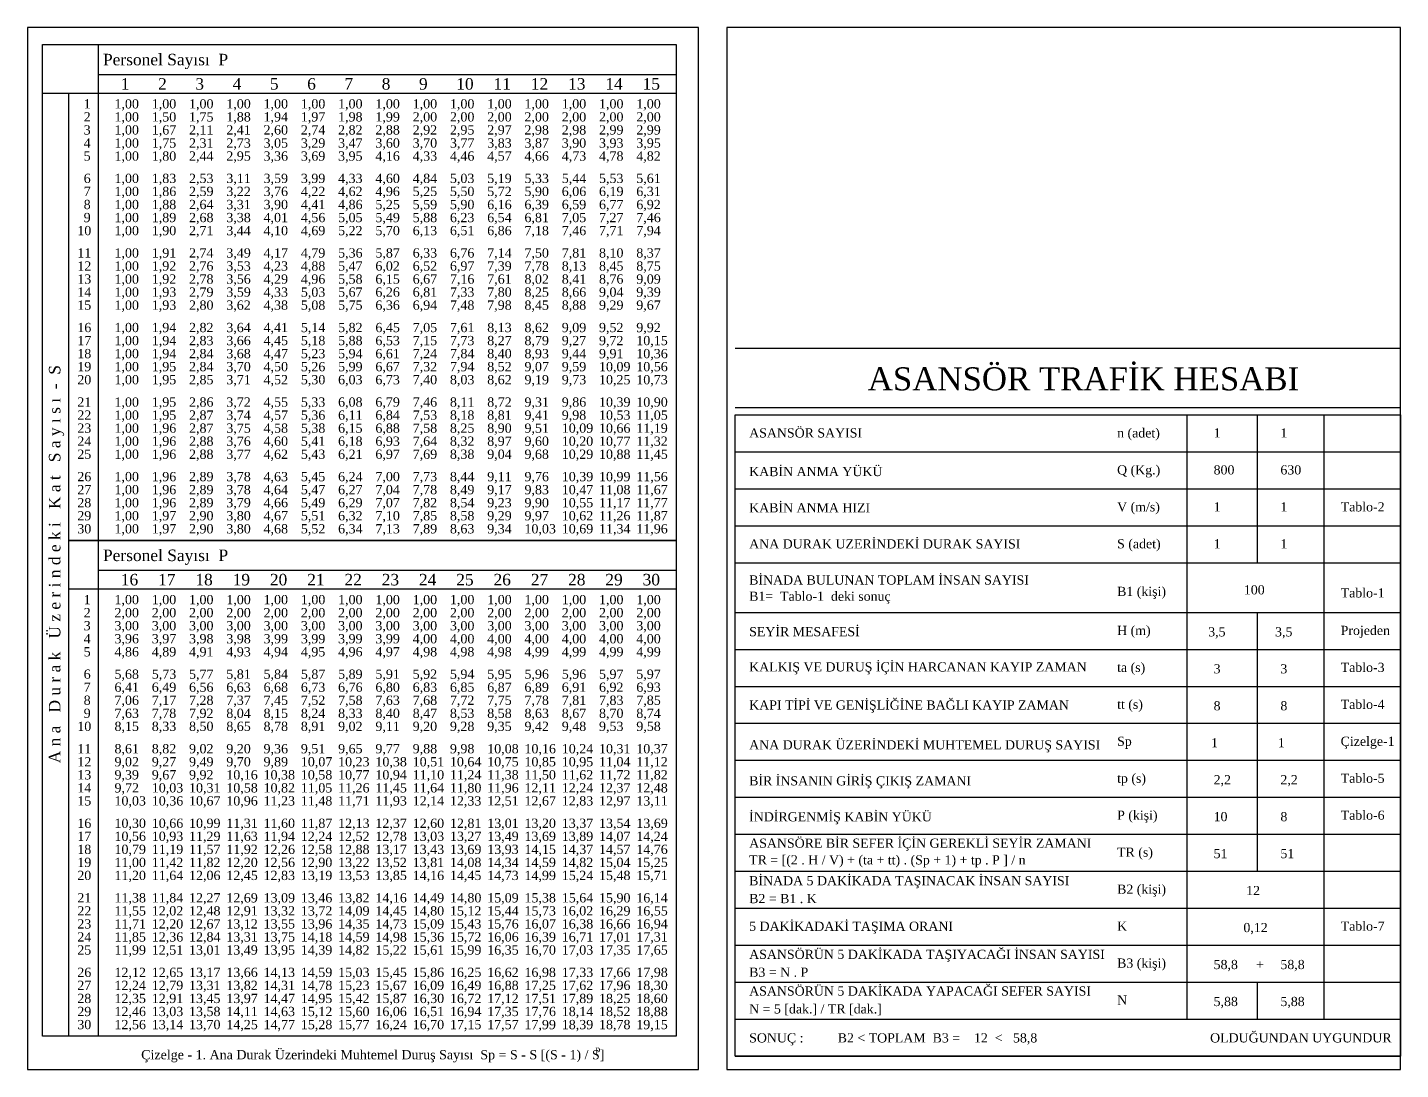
# Model space of a CAD drawing. Header units: millimetres. Extents: x 2338 to 2580, y 2010 to 2378.
# Drawn here: x 2338.4 to 2579.6, y 2010.5 to 2193.4 of the extents above; entities that cross this region are included whole.
import ezdxf

# ---------------------------------------------------------------- set-up
doc = ezdxf.new("R2010")
doc.units = ezdxf.units.MM
for name, color, linetype in [('KAL', 1, 'Continuous'), ('KENAR', 1, 'Continuous'), ('TAR', 4, 'Continuous')]:
    doc.layers.add(name, color=color, linetype=linetype)
doc.styles.add('MEH', font='times.ttf')

msp = doc.modelspace()

# ---------------------------------------------------------------- linework, layer by layer
at = {"layer": 'KAL'}
for points in [[(2341.07, 2103.38), (2341.07, 2190.44), (2452.35, 2190.44), (2452.35, 2103.38), (2345.65, 2103.38)], [(2350.89, 2190.44), (2350.89, 2103.38)], [(2350.89, 2185.2), (2452.35, 2185.2)], [(2341.07, 2181.93), (2452.35, 2181.93)], [(2345.65, 2181.93), (2345.65, 2103.38)], [(2462.75, 2137.15), (2579.58, 2137.15)], [(2462.75, 2126.69), (2579.58, 2126.69)], [(2542.08, 2125.4), (2542.08, 2019.32)], [(2554.39, 2125.4), (2554.39, 2099.44)], [(2566.12, 2125.4), (2566.12, 2019.32)], [(2345.65, 2103.38), (2452.35, 2103.38), (2452.35, 2016.33), (2341.07, 2016.33), (2341.07, 2103.38)], [(2345.65, 2103.38), (2345.65, 2016.33)], [(2350.89, 2103.38), (2350.89, 2016.33)], [(2350.89, 2098.15), (2452.35, 2098.15)], [(2345.65, 2094.88), (2452.35, 2094.88)], [(2554.39, 2090.72), (2554.39, 2045.29)], [(2566.12, 2090.72), (2566.12, 2032.3)], [(2554.39, 2025.81), (2554.39, 2019.32)], [(2462.75, 2019.32), (2579.58, 2019.32)], [(2462.75, 2012.83), (2579.58, 2012.83)]]:
    msp.add_lwpolyline(points, dxfattribs=at)
msp.add_lwpolyline([(2462.75, 2125.4), (2579.58, 2125.4), (2579.58, 2012.83), (2462.75, 2012.83)], close=True, dxfattribs=at)
at = {"layer": 'KENAR'}
for points in [[(2338.45, 2010.46), (2456.27, 2010.46), (2456.27, 2193.44), (2338.45, 2193.44)], [(2461.27, 2010.46), (2579.58, 2010.46), (2579.58, 2193.44), (2461.27, 2193.44)]]:
    msp.add_lwpolyline(points, close=True, dxfattribs=at)
at = {"layer": 'TAR'}
for points in [[(2462.75, 2118.91), (2579.58, 2118.91)], [(2462.75, 2112.42), (2579.58, 2112.42)], [(2462.75, 2105.93), (2579.58, 2105.93)], [(2462.75, 2099.44), (2579.58, 2099.44)], [(2462.75, 2090.72), (2579.58, 2090.72)], [(2462.75, 2084.23), (2579.58, 2084.23)], [(2462.75, 2077.74), (2579.58, 2077.74)], [(2462.75, 2071.25), (2579.58, 2071.25)], [(2462.75, 2064.76), (2579.58, 2064.76)], [(2462.75, 2058.27), (2579.58, 2058.27)], [(2462.75, 2051.78), (2579.58, 2051.78)], [(2462.75, 2045.29), (2579.58, 2045.29)], [(2462.75, 2038.79), (2579.58, 2038.79)], [(2462.75, 2032.3), (2579.58, 2032.3)], [(2462.75, 2025.81), (2579.58, 2025.81)]]:
    msp.add_lwpolyline(points, dxfattribs=at)

# ---------------------------------------------------------------- texts
at = {"layer": 'KAL', "color": 32, "style": 'MEH'}
for s, height, p in [('Personel Sayısı  P', 2.0231, (2351.71, 2186.79)), ('1', 2.02, (2354.84, 2182.52)), ('2', 2.02, (2361.39, 2182.52)), ('3', 2.02, (2367.93, 2182.52)), ('4', 2.02, (2374.48, 2182.52)), ('5', 2.02, (2381.02, 2182.52)), ('6', 2.02, (2387.57, 2182.52)), ('7', 2.02, (2394.11, 2182.52)), ('8', 2.02, (2400.66, 2182.52)), ('9', 2.02, (2407.2, 2182.52)), ('10', 2.023, (2413.75, 2182.52)), ('1', 2.02, (2420.29, 2182.52)), ('11', 2.023, (2420.29, 2182.52)), ('12', 2.023, (2426.84, 2182.52)), ('13', 2.023, (2433.39, 2182.52)), ('14', 2.023, (2439.93, 2182.52)), ('15', 2.023, (2446.48, 2182.52)), ('1', 1.63, (2348.32, 2179.22)), ('1,00', 1.626, (2353.73, 2179.22)), ('1,00', 1.626, (2360.28, 2179.22)), ('1,00', 1.626, (2366.82, 2179.22)), ('1,00', 1.626, (2373.37, 2179.22)), ('1,00', 1.626, (2379.91, 2179.22)), ('1,00', 1.626, (2386.46, 2179.22)), ('1,00', 1.626, (2393, 2179.22)), ('1,00', 1.626, (2399.55, 2179.22)), ('1,00', 1.626, (2406.1, 2179.22)), ('1,00', 1.626, (2412.64, 2179.22)), ('1,00', 1.626, (2419.19, 2179.22)), ('1,00', 1.626, (2419.19, 2179.22)), ('1,00', 1.626, (2425.73, 2179.22)), ('1,00', 1.626, (2432.28, 2179.22)), ('1,00', 1.626, (2438.82, 2179.22)), ('1,00', 1.626, (2445.37, 2179.22)), ('2', 1.63, (2348.32, 2176.93)), ('1,00', 1.626, (2353.73, 2176.93)), ('1,50', 1.626, (2360.28, 2176.93)), ('1,75', 1.626, (2366.82, 2176.93)), ('1,88', 1.626, (2373.37, 2176.93)), ('1,94', 1.626, (2379.91, 2176.93)), ('1,97', 1.626, (2386.46, 2176.93)), ('1,98', 1.626, (2393, 2176.93)), ('1,99', 1.626, (2399.55, 2176.93)), ('2,00', 1.626, (2406.1, 2176.93)), ('2,00', 1.626, (2412.64, 2176.93)), ('2,00', 1.626, (2419.19, 2176.93)), ('2,00', 1.626, (2425.73, 2176.93)), ('2,00', 1.626, (2432.28, 2176.93)), ('2,00', 1.626, (2438.82, 2176.93)), ('2,00', 1.626, (2445.37, 2176.93)), ('3', 1.63, (2348.32, 2174.64)), ('1,00', 1.626, (2353.73, 2174.64)), ('1,67', 1.626, (2360.28, 2174.64)), ('2,11', 1.626, (2366.82, 2174.64)), ('2,41', 1.626, (2373.37, 2174.64)), ('2,60', 1.626, (2379.91, 2174.64)), ('2,74', 1.626, (2386.46, 2174.64)), ('2,82', 1.626, (2393, 2174.64)), ('2,88', 1.626, (2399.55, 2174.64)), ('2,92', 1.626, (2406.1, 2174.64)), ('2,95', 1.626, (2412.64, 2174.64)), ('2,97', 1.626, (2419.19, 2174.64)), ('2,98', 1.626, (2425.73, 2174.64)), ('2,98', 1.626, (2432.28, 2174.64)), ('2,99', 1.626, (2438.82, 2174.64)), ('2,99', 1.626, (2445.37, 2174.64)), ('4', 1.63, (2348.32, 2172.34)), ('1,00', 1.626, (2353.73, 2172.34)), ('1,75', 1.626, (2360.28, 2172.34)), ('2,31', 1.626, (2366.82, 2172.34)), ('2,73', 1.626, (2373.37, 2172.34)), ('3,05', 1.626, (2379.91, 2172.34)), ('3,29', 1.626, (2386.46, 2172.34)), ('3,47', 1.626, (2393, 2172.34)), ('3,60', 1.626, (2399.55, 2172.34)), ('3,70', 1.626, (2406.1, 2172.34)), ('3,77', 1.626, (2412.64, 2172.34)), ('3,83', 1.626, (2419.19, 2172.34)), ('3,87', 1.626, (2425.73, 2172.34)), ('3,90', 1.626, (2432.28, 2172.34)), ('3,93', 1.626, (2438.82, 2172.34)), ('3,95', 1.626, (2445.37, 2172.34)), ('5', 1.63, (2348.32, 2170.05)), ('1,00', 1.626, (2353.73, 2170.05)), ('1,80', 1.626, (2360.28, 2170.05)), ('2,44', 1.626, (2366.82, 2170.05)), ('2,95', 1.626, (2373.37, 2170.05)), ('3,36', 1.626, (2379.91, 2170.05)), ('3,69', 1.626, (2386.46, 2170.05)), ('3,95', 1.626, (2393, 2170.05)), ('4,16', 1.626, (2399.55, 2170.05)), ('4,33', 1.626, (2406.1, 2170.05)), ('4,46', 1.626, (2412.64, 2170.05)), ('4,57', 1.626, (2419.19, 2170.05)), ('4,66', 1.626, (2425.73, 2170.05)), ('4,73', 1.626, (2432.28, 2170.05)), ('4,78', 1.626, (2438.82, 2170.05)), ('4,82', 1.626, (2445.37, 2170.05)), ('6', 1.63, (2348.32, 2166.13)), ('7', 1.63, (2348.32, 2163.84)), ('1,00', 1.626, (2353.73, 2166.13)), ('1,00', 1.626, (2353.73, 2163.84)), ('1,83', 1.626, (2360.28, 2166.13)), ('1,86', 1.626, (2360.28, 2163.84)), ('2,53', 1.626, (2366.82, 2166.13)), ('2,59', 1.626, (2366.82, 2163.84)), ('3,11', 1.626, (2373.37, 2166.13)), ('3,22', 1.626, (2373.37, 2163.84)), ('3,59', 1.626, (2379.91, 2166.13)), ('3,76', 1.626, (2379.91, 2163.84)), ('4,22', 1.626, (2386.46, 2163.84)), ('3,99', 1.626, (2386.46, 2166.13)), ('4,33', 1.626, (2393, 2166.13)), ('4,62', 1.626, (2393, 2163.84)), ('4,60', 1.626, (2399.55, 2166.13)), ('4,96', 1.626, (2399.55, 2163.84)), ('4,84', 1.626, (2406.1, 2166.13)), ('5,25', 1.626, (2406.1, 2163.84)), ('5,03', 1.626, (2412.64, 2166.13)), ('5,50', 1.626, (2412.64, 2163.84)), ('5,19', 1.626, (2419.19, 2166.13)), ('5,72', 1.626, (2419.19, 2163.84)), ('5,33', 1.626, (2425.73, 2166.13)), ('5,90', 1.626, (2425.73, 2163.84)), ('6,06', 1.626, (2432.28, 2163.84)), ('5,44', 1.626, (2432.28, 2166.13)), ('6,19', 1.626, (2438.82, 2163.84)), ('5,53', 1.626, (2438.82, 2166.13)), ('6,31', 1.626, (2445.37, 2163.84)), ('5,61', 1.626, (2445.37, 2166.13)), ('8', 1.63, (2348.32, 2161.54)), ('1,00', 1.626, (2353.73, 2161.54)), ('1,88', 1.626, (2360.28, 2161.54)), ('2,64', 1.626, (2366.82, 2161.54)), ('3,31', 1.626, (2373.37, 2161.54)), ('3,90', 1.626, (2379.91, 2161.54)), ('4,41', 1.626, (2386.46, 2161.54)), ('4,86', 1.626, (2393, 2161.54)), ('5,25', 1.626, (2399.55, 2161.54)), ('5,59', 1.626, (2406.1, 2161.54)), ('5,90', 1.626, (2412.64, 2161.54)), ('6,16', 1.626, (2419.19, 2161.54)), ('6,39', 1.626, (2425.73, 2161.54)), ('6,59', 1.626, (2432.28, 2161.54)), ('6,77', 1.626, (2438.82, 2161.54)), ('6,92', 1.626, (2445.37, 2161.54)), ('9', 1.63, (2348.32, 2159.25)), ('1,00', 1.626, (2353.73, 2159.25)), ('1,89', 1.626, (2360.28, 2159.25)), ('2,68', 1.626, (2366.82, 2159.25)), ('3,38', 1.626, (2373.37, 2159.25)), ('4,01', 1.626, (2379.91, 2159.25)), ('4,56', 1.626, (2386.46, 2159.25)), ('5,05', 1.626, (2393, 2159.25)), ('5,49', 1.626, (2399.55, 2159.25)), ('5,88', 1.626, (2406.1, 2159.25)), ('6,23', 1.626, (2412.64, 2159.25)), ('6,54', 1.626, (2419.19, 2159.25)), ('6,81', 1.626, (2425.73, 2159.25)), ('7,05', 1.626, (2432.28, 2159.25)), ('7,27', 1.626, (2438.82, 2159.25)), ('7,46', 1.626, (2445.37, 2159.25)), ('10', 1.626, (2347.2, 2156.96)), ('1,00', 1.626, (2353.73, 2156.96)), ('1,90', 1.626, (2360.28, 2156.96)), ('2,71', 1.626, (2366.82, 2156.96)), ('3,44', 1.626, (2373.37, 2156.96)), ('4,10', 1.626, (2379.91, 2156.96)), ('4,69', 1.626, (2386.46, 2156.96)), ('5,22', 1.626, (2393, 2156.96)), ('5,70', 1.626, (2399.55, 2156.96)), ('6,13', 1.626, (2406.1, 2156.96)), ('6,51', 1.626, (2412.64, 2156.96)), ('6,86', 1.626, (2419.19, 2156.96)), ('7,18', 1.626, (2425.73, 2156.96)), ('7,46', 1.626, (2432.28, 2156.96)), ('7,71', 1.626, (2438.82, 2156.96)), ('7,94', 1.626, (2445.37, 2156.96)), ('11', 1.626, (2347.2, 2153.04)), ('1,00', 1.626, (2353.73, 2153.04)), ('1,91', 1.626, (2360.28, 2153.04)), ('2,74', 1.626, (2366.82, 2153.04)), ('3,49', 1.626, (2373.37, 2153.04)), ('4,17', 1.626, (2379.91, 2153.04)), ('4,79', 1.626, (2386.46, 2153.04)), ('5,36', 1.626, (2393, 2153.04)), ('5,87', 1.626, (2399.55, 2153.04)), ('6,33', 1.626, (2406.1, 2153.04)), ('6,76', 1.626, (2412.64, 2153.04)), ('7,14', 1.626, (2419.19, 2153.04)), ('7,50', 1.626, (2425.73, 2153.04)), ('7,81', 1.626, (2432.28, 2153.04)), ('8,10', 1.626, (2438.82, 2153.04)), ('8,37', 1.626, (2445.37, 2153.04)), ('12', 1.626, (2347.2, 2150.74)), ('1,00', 1.626, (2353.73, 2150.74)), ('1,92', 1.626, (2360.28, 2150.74)), ('2,76', 1.626, (2366.82, 2150.74)), ('3,53', 1.626, (2373.37, 2150.74)), ('4,23', 1.626, (2379.91, 2150.74)), ('4,88', 1.626, (2386.46, 2150.74)), ('5,47', 1.626, (2393, 2150.74)), ('6,02', 1.626, (2399.55, 2150.74)), ('6,52', 1.626, (2406.1, 2150.74)), ('6,97', 1.626, (2412.64, 2150.74)), ('7,39', 1.626, (2419.19, 2150.74)), ('7,78', 1.626, (2425.73, 2150.74)), ('8,13', 1.626, (2432.28, 2150.74)), ('8,45', 1.626, (2438.82, 2150.74)), ('8,75', 1.626, (2445.37, 2150.74)), ('13', 1.626, (2347.2, 2148.45)), ('1,00', 1.626, (2353.73, 2148.45)), ('1,92', 1.626, (2360.28, 2148.45)), ('2,78', 1.626, (2366.82, 2148.45)), ('3,56', 1.626, (2373.37, 2148.45)), ('4,29', 1.626, (2379.91, 2148.45)), ('4,96', 1.626, (2386.46, 2148.45)), ('5,58', 1.626, (2393, 2148.45)), ('6,15', 1.626, (2399.55, 2148.45)), ('6,67', 1.626, (2406.1, 2148.45)), ('7,16', 1.626, (2412.64, 2148.45)), ('7,61', 1.626, (2419.19, 2148.45)), ('8,02', 1.626, (2425.73, 2148.45)), ('8,41', 1.626, (2432.28, 2148.45)), ('8,76', 1.626, (2438.82, 2148.45)), ('9,09', 1.626, (2445.37, 2148.45)), ('14', 1.626, (2347.2, 2146.16)), ('1,00', 1.626, (2353.73, 2146.16)), ('1,93', 1.626, (2360.28, 2146.16)), ('2,79', 1.626, (2366.82, 2146.16)), ('3,59', 1.626, (2373.37, 2146.16)), ('4,33', 1.626, (2379.91, 2146.16)), ('5,03', 1.626, (2386.46, 2146.16)), ('5,67', 1.626, (2393, 2146.16)), ('6,26', 1.626, (2399.55, 2146.16)), ('6,81', 1.626, (2406.1, 2146.16)), ('7,33', 1.626, (2412.64, 2146.16)), ('7,80', 1.626, (2419.19, 2146.16)), ('8,25', 1.626, (2425.73, 2146.16)), ('8,66', 1.626, (2432.28, 2146.16)), ('9,04', 1.626, (2438.82, 2146.16)), ('9,39', 1.626, (2445.37, 2146.16)), ('15', 1.626, (2347.2, 2143.87)), ('1,00', 1.626, (2353.73, 2143.87)), ('1,93', 1.626, (2360.28, 2143.87)), ('2,80', 1.626, (2366.82, 2143.87)), ('3,62', 1.626, (2373.37, 2143.87)), ('4,38', 1.626, (2379.91, 2143.87)), ('5,08', 1.626, (2386.46, 2143.87)), ('5,75', 1.626, (2393, 2143.87)), ('6,36', 1.626, (2399.55, 2143.87)), ('6,94', 1.626, (2406.1, 2143.87)), ('7,48', 1.626, (2412.64, 2143.87)), ('7,98', 1.626, (2419.19, 2143.87)), ('8,45', 1.626, (2425.73, 2143.87)), ('8,88', 1.626, (2432.28, 2143.87)), ('9,29', 1.626, (2438.82, 2143.87)), ('9,67', 1.626, (2445.37, 2143.87)), ('16', 1.626, (2347.2, 2139.94)), ('1,00', 1.626, (2353.73, 2139.94)), ('1,94', 1.626, (2360.28, 2139.94)), ('2,82', 1.626, (2366.82, 2139.94)), ('3,64', 1.626, (2373.37, 2139.94)), ('4,41', 1.626, (2379.91, 2139.94)), ('5,14', 1.626, (2386.46, 2139.94)), ('5,82', 1.626, (2393, 2139.94)), ('6,45', 1.626, (2399.55, 2139.94)), ('7,05', 1.626, (2406.1, 2139.94)), ('7,61', 1.626, (2412.64, 2139.94)), ('8,13', 1.626, (2419.19, 2139.94)), ('8,62', 1.626, (2425.73, 2139.94)), ('9,09', 1.626, (2432.28, 2139.94)), ('9,52', 1.626, (2438.82, 2139.94)), ('9,92', 1.626, (2445.37, 2139.94)), ('17', 1.626, (2347.2, 2137.65)), ('1,00', 1.626, (2353.73, 2137.65)), ('1,94', 1.626, (2360.28, 2137.65)), ('2,83', 1.626, (2366.82, 2137.65)), ('3,66', 1.626, (2373.37, 2137.65)), ('4,45', 1.626, (2379.91, 2137.65)), ('5,18', 1.626, (2386.46, 2137.65)), ('5,88', 1.626, (2393, 2137.65)), ('6,53', 1.626, (2399.55, 2137.65)), ('7,15', 1.626, (2406.1, 2137.65)), ('7,73', 1.626, (2412.64, 2137.65)), ('8,27', 1.626, (2419.19, 2137.65)), ('8,79', 1.626, (2425.73, 2137.65)), ('9,27', 1.626, (2432.28, 2137.65)), ('9,72', 1.626, (2438.82, 2137.65)), ('10,15', 1.626, (2445.37, 2137.65)), ('18', 1.626, (2347.2, 2135.36)), ('1,00', 1.626, (2353.73, 2135.36)), ('1,94', 1.626, (2360.28, 2135.36)), ('2,84', 1.626, (2366.82, 2135.36)), ('3,68', 1.626, (2373.37, 2135.36)), ('4,47', 1.626, (2379.91, 2135.36)), ('5,23', 1.626, (2386.46, 2135.36)), ('5,94', 1.626, (2393, 2135.36)), ('6,61', 1.626, (2399.55, 2135.36)), ('7,24', 1.626, (2406.1, 2135.36)), ('7,84', 1.626, (2412.64, 2135.36)), ('8,40', 1.626, (2419.19, 2135.36)), ('8,93', 1.626, (2425.73, 2135.36)), ('9,44', 1.626, (2432.28, 2135.36)), ('9,91', 1.626, (2438.82, 2135.36)), ('10,36', 1.626, (2445.37, 2135.36)), ('19', 1.626, (2347.2, 2133.07)), ('1,00', 1.626, (2353.73, 2133.07)), ('1,95', 1.626, (2360.28, 2133.07)), ('2,84', 1.626, (2366.82, 2133.07)), ('3,70', 1.626, (2373.37, 2133.07)), ('4,50', 1.626, (2379.91, 2133.07)), ('5,26', 1.626, (2386.46, 2133.07)), ('5,99', 1.626, (2393, 2133.07)), ('6,67', 1.626, (2399.55, 2133.07)), ('7,32', 1.626, (2406.1, 2133.07)), ('7,94', 1.626, (2412.64, 2133.07)), ('8,52', 1.626, (2419.19, 2133.07)), ('9,07', 1.626, (2425.73, 2133.07)), ('9,59', 1.626, (2432.28, 2133.07)), ('10,09', 1.626, (2438.82, 2133.07)), ('10,56', 1.626, (2445.37, 2133.07)), ('20', 1.626, (2347.2, 2130.78)), ('1,00', 1.626, (2353.73, 2130.78)), ('1,95', 1.626, (2360.28, 2130.78)), ('2,85', 1.626, (2366.82, 2130.78)), ('3,71', 1.626, (2373.37, 2130.78)), ('4,52', 1.626, (2379.91, 2130.78)), ('5,30', 1.626, (2386.46, 2130.78)), ('6,03', 1.626, (2393, 2130.78)), ('6,73', 1.626, (2399.55, 2130.78)), ('7,40', 1.626, (2406.1, 2130.78)), ('8,03', 1.626, (2412.64, 2130.78)), ('8,62', 1.626, (2419.19, 2130.78)), ('9,19', 1.626, (2425.73, 2130.78)), ('9,73', 1.626, (2432.28, 2130.78)), ('10,25', 1.626, (2438.82, 2130.78)), ('10,73', 1.626, (2445.37, 2130.78)), ('21', 1.626, (2347.2, 2126.85)), ('1,00', 1.626, (2353.73, 2126.85)), ('1,95', 1.626, (2360.28, 2126.85)), ('2,86', 1.626, (2366.82, 2126.85)), ('3,72', 1.626, (2373.37, 2126.85)), ('4,55', 1.626, (2379.91, 2126.85)), ('5,33', 1.626, (2386.46, 2126.85)), ('6,08', 1.626, (2393, 2126.85)), ('6,79', 1.626, (2399.55, 2126.85)), ('7,46', 1.626, (2406.1, 2126.85)), ('8,11', 1.626, (2412.64, 2126.85)), ('8,72', 1.626, (2419.19, 2126.85)), ('9,31', 1.626, (2425.73, 2126.85)), ('9,86', 1.626, (2432.28, 2126.85)), ('10,39', 1.626, (2438.82, 2126.85)), ('10,90', 1.626, (2445.37, 2126.85)), ('22', 1.626, (2347.2, 2124.56)), ('1,00', 1.626, (2353.73, 2124.56)), ('1,95', 1.626, (2360.28, 2124.56)), ('2,87', 1.626, (2366.82, 2124.56)), ('3,74', 1.626, (2373.37, 2124.56)), ('4,57', 1.626, (2379.91, 2124.56)), ('5,36', 1.626, (2386.46, 2124.56)), ('6,11', 1.626, (2393, 2124.56)), ('6,84', 1.626, (2399.55, 2124.56)), ('7,53', 1.626, (2406.1, 2124.56)), ('8,18', 1.626, (2412.64, 2124.56)), ('8,81', 1.626, (2419.19, 2124.56)), ('9,41', 1.626, (2425.73, 2124.56)), ('9,98', 1.626, (2432.28, 2124.56)), ('10,53', 1.626, (2438.82, 2124.56)), ('11,05', 1.626, (2445.37, 2124.56)), ('23', 1.626, (2347.2, 2122.27)), ('1,00', 1.626, (2353.73, 2122.27)), ('1,96', 1.626, (2360.28, 2122.27)), ('2,87', 1.626, (2366.82, 2122.27)), ('3,75', 1.626, (2373.37, 2122.27)), ('4,58', 1.626, (2379.91, 2122.27)), ('5,38', 1.626, (2386.46, 2122.27)), ('6,15', 1.626, (2393, 2122.27)), ('6,88', 1.626, (2399.55, 2122.27)), ('7,58', 1.626, (2406.1, 2122.27)), ('8,25', 1.626, (2412.64, 2122.27)), ('8,90', 1.626, (2419.19, 2122.27)), ('9,51', 1.626, (2425.73, 2122.27)), ('10,09', 1.626, (2432.28, 2122.27)), ('10,66', 1.626, (2438.82, 2122.27)), ('11,19', 1.626, (2445.37, 2122.27)), ('ASANSÖR SAYISI', 1.6128, (2465.19, 2121.44)), ('n (adet)', 1.613, (2529.81, 2121.44)), ('1', 1.61, (2546.76, 2121.44)), ('1', 1.61, (2558.49, 2121.44)), ('24', 1.626, (2347.2, 2119.98)), ('1,00', 1.626, (2353.73, 2119.98)), ('1,96', 1.626, (2360.28, 2119.98)), ('2,88', 1.626, (2366.82, 2119.98)), ('3,76', 1.626, (2373.37, 2119.98)), ('4,60', 1.626, (2379.91, 2119.98)), ('5,41', 1.626, (2386.46, 2119.98)), ('6,18', 1.626, (2393, 2119.98)), ('6,93', 1.626, (2399.55, 2119.98)), ('7,64', 1.626, (2406.1, 2119.98)), ('8,32', 1.626, (2412.64, 2119.98)), ('8,97', 1.626, (2419.19, 2119.98)), ('9,60', 1.626, (2425.73, 2119.98)), ('10,20', 1.626, (2432.28, 2119.98)), ('10,77', 1.626, (2438.82, 2119.98)), ('11,32', 1.626, (2445.37, 2119.98)), ('25', 1.626, (2347.2, 2117.69)), ('1,00', 1.626, (2353.73, 2117.69)), ('1,96', 1.626, (2360.28, 2117.69)), ('2,88', 1.626, (2366.82, 2117.69)), ('3,77', 1.626, (2373.37, 2117.69)), ('4,62', 1.626, (2379.91, 2117.69)), ('5,43', 1.626, (2386.46, 2117.69)), ('6,21', 1.626, (2393, 2117.69)), ('6,97', 1.626, (2399.55, 2117.69)), ('7,69', 1.626, (2406.1, 2117.69)), ('8,38', 1.626, (2412.64, 2117.69)), ('9,04', 1.626, (2419.19, 2117.69)), ('9,68', 1.626, (2425.73, 2117.69)), ('10,29', 1.626, (2432.28, 2117.69)), ('10,88', 1.626, (2438.82, 2117.69)), ('11,45', 1.626, (2445.37, 2117.69)), ('26', 1.626, (2347.2, 2113.76)), ('1,00', 1.626, (2353.73, 2113.76)), ('1,96', 1.626, (2360.28, 2113.76)), ('2,89', 1.626, (2366.82, 2113.76)), ('3,78', 1.626, (2373.37, 2113.76)), ('4,63', 1.626, (2379.91, 2113.76)), ('5,45', 1.626, (2386.46, 2113.76)), ('6,24', 1.626, (2393, 2113.76)), ('7,00', 1.626, (2399.55, 2113.76)), ('7,73', 1.626, (2406.1, 2113.76)), ('8,44', 1.626, (2412.64, 2113.76)), ('9,11', 1.626, (2419.19, 2113.76)), ('9,76', 1.626, (2425.73, 2113.76)), ('10,39', 1.626, (2432.28, 2113.76)), ('10,99', 1.626, (2438.82, 2113.76)), ('11,56', 1.626, (2445.37, 2113.76)), ('KABİN ANMA YÜKÜ', 1.6128, (2465.19, 2114.65)), ('Q (Kg.)', 1.613, (2529.81, 2114.95)), ('800', 1.613, (2546.76, 2114.95)), ('630', 1.613, (2558.49, 2114.95)), ('27', 1.626, (2347.2, 2111.47)), ('1,00', 1.626, (2353.73, 2111.47)), ('1,96', 1.626, (2360.28, 2111.47)), ('2,89', 1.626, (2366.82, 2111.47)), ('3,78', 1.626, (2373.37, 2111.47)), ('4,64', 1.626, (2379.91, 2111.47)), ('5,47', 1.626, (2386.46, 2111.47)), ('6,27', 1.626, (2393, 2111.47)), ('7,04', 1.626, (2399.55, 2111.47)), ('7,78', 1.626, (2406.1, 2111.47)), ('8,49', 1.626, (2412.64, 2111.47)), ('9,17', 1.626, (2419.19, 2111.47)), ('9,83', 1.626, (2425.73, 2111.47)), ('10,47', 1.626, (2432.28, 2111.47)), ('11,08', 1.626, (2438.82, 2111.47)), ('11,67', 1.626, (2445.37, 2111.47)), ('28', 1.626, (2347.2, 2109.18)), ('1,00', 1.626, (2353.73, 2109.18)), ('1,96', 1.626, (2360.28, 2109.18)), ('2,89', 1.626, (2366.82, 2109.18)), ('3,79', 1.626, (2373.37, 2109.18)), ('4,66', 1.626, (2379.91, 2109.18)), ('5,49', 1.626, (2386.46, 2109.18)), ('6,29', 1.626, (2393, 2109.18)), ('7,07', 1.626, (2399.55, 2109.18)), ('7,82', 1.626, (2406.1, 2109.18)), ('8,54', 1.626, (2412.64, 2109.18)), ('9,23', 1.626, (2419.19, 2109.18)), ('9,90', 1.626, (2425.73, 2109.18)), ('10,55', 1.626, (2432.28, 2109.18)), ('11,17', 1.626, (2438.82, 2109.18)), ('11,77', 1.626, (2445.37, 2109.18)), ('KABİN ANMA HIZI', 1.6128, (2465.19, 2108.29)), ('V (m/s)', 1.613, (2529.81, 2108.46)), ('1', 1.61, (2546.76, 2108.46)), ('1', 1.61, (2558.49, 2108.46)), ('Tablo-2', 1.613, (2569.07, 2108.46)), ('29', 1.626, (2347.2, 2106.89)), ('1,00', 1.626, (2353.73, 2106.89)), ('1,97', 1.626, (2360.28, 2106.89)), ('2,90', 1.626, (2366.82, 2106.89)), ('3,80', 1.626, (2373.37, 2106.89)), ('4,67', 1.626, (2379.91, 2106.89)), ('5,51', 1.626, (2386.46, 2106.89)), ('6,32', 1.626, (2393, 2106.89)), ('7,10', 1.626, (2399.55, 2106.89)), ('7,85', 1.626, (2406.1, 2106.89)), ('8,58', 1.626, (2412.64, 2106.89)), ('9,29', 1.626, (2419.19, 2106.89)), ('9,97', 1.626, (2425.73, 2106.89)), ('10,62', 1.626, (2432.28, 2106.89)), ('11,26', 1.626, (2438.82, 2106.89)), ('11,87', 1.626, (2445.37, 2106.89)), ('30', 1.626, (2347.2, 2104.6)), ('1,00', 1.626, (2353.73, 2104.6)), ('1,97', 1.626, (2360.28, 2104.6)), ('2,90', 1.626, (2366.82, 2104.6)), ('3,80', 1.626, (2373.37, 2104.6)), ('4,68', 1.626, (2379.91, 2104.6)), ('5,52', 1.626, (2386.46, 2104.6)), ('6,34', 1.626, (2393, 2104.6)), ('7,13', 1.626, (2399.55, 2104.6)), ('7,89', 1.626, (2406.1, 2104.6)), ('8,63', 1.626, (2412.64, 2104.6)), ('9,34', 1.626, (2419.19, 2104.6)), ('10,03', 1.626, (2425.73, 2104.6)), ('10,69', 1.626, (2432.28, 2104.6)), ('11,34', 1.626, (2438.82, 2104.6)), ('11,96', 1.626, (2445.37, 2104.6)), ('ANA DURAK UZERİNDEKİ DURAK SAYISI', 1.6128, (2465.19, 2101.95)), ('S (adet)', 1.613, (2529.81, 2101.97)), ('1', 1.61, (2546.76, 2101.97)), ('1', 1.61, (2558.49, 2101.97)), ('Personel Sayısı  P', 2.0231, (2351.71, 2099.74)), ('16', 2.023, (2354.84, 2095.47)), ('17', 2.023, (2361.39, 2095.47)), ('18', 2.023, (2367.93, 2095.47)), ('19', 2.023, (2374.48, 2095.47)), ('20', 2.023, (2381.02, 2095.47)), ('21', 2.023, (2387.57, 2095.47)), ('22', 2.023, (2394.11, 2095.47)), ('23', 2.023, (2400.66, 2095.47)), ('24', 2.023, (2407.2, 2095.47)), ('25', 2.023, (2413.75, 2095.47)), ('26', 2.023, (2420.29, 2095.47)), ('27', 2.023, (2426.84, 2095.47)), ('28', 2.023, (2433.39, 2095.47)), ('29', 2.023, (2439.93, 2095.47)), ('30', 2.023, (2446.48, 2095.47)), ('BİNADA BULUNAN TOPLAM İNSAN SAYISI', 1.6128, (2465.19, 2095.61)), ('100', 1.613, (2552.07, 2093.89)), ('1', 1.63, (2348.32, 2092.16)), ('1,00', 1.626, (2353.73, 2092.16)), ('1,00', 1.626, (2360.28, 2092.16)), ('1,00', 1.626, (2366.82, 2092.16)), ('1,00', 1.626, (2373.37, 2092.16)), ('1,00', 1.626, (2379.91, 2092.16)), ('1,00', 1.626, (2386.46, 2092.16)), ('1,00', 1.626, (2393, 2092.16)), ('1,00', 1.626, (2399.55, 2092.16)), ('1,00', 1.626, (2406.1, 2092.16)), ('1,00', 1.626, (2412.64, 2092.16)), ('1,00', 1.626, (2419.19, 2092.16)), ('1,00', 1.626, (2419.19, 2092.16)), ('1,00', 1.626, (2425.73, 2092.16)), ('1,00', 1.626, (2432.28, 2092.16)), ('1,00', 1.626, (2438.82, 2092.16)), ('1,00', 1.626, (2445.37, 2092.16)), ('B1=  Tablo-1  deki sonuç  ', 1.6128, (2465.19, 2092.76)), ('B1 (kişi)', 1.613, (2529.81, 2093.61)), ('Tablo-1', 1.613, (2569.07, 2093.35)), ('2', 1.63, (2348.32, 2089.87)), ('2,00', 1.626, (2353.73, 2089.87)), ('2,00', 1.626, (2360.28, 2089.87)), ('2,00', 1.626, (2366.82, 2089.87)), ('2,00', 1.626, (2373.37, 2089.87)), ('2,00', 1.626, (2379.91, 2089.87)), ('2,00', 1.626, (2386.46, 2089.87)), ('2,00', 1.626, (2393, 2089.87)), ('2,00', 1.626, (2399.55, 2089.87)), ('2,00', 1.626, (2406.1, 2089.87)), ('2,00', 1.626, (2412.64, 2089.87)), ('2,00', 1.626, (2419.19, 2089.87)), ('2,00', 1.626, (2425.73, 2089.87)), ('2,00', 1.626, (2432.28, 2089.87)), ('2,00', 1.626, (2438.82, 2089.87)), ('2,00', 1.626, (2445.37, 2089.87)), ('3', 1.63, (2348.32, 2087.58)), ('3,00', 1.626, (2353.73, 2087.58)), ('3,00', 1.626, (2360.28, 2087.58)), ('3,00', 1.626, (2366.82, 2087.58)), ('3,00', 1.626, (2373.37, 2087.58)), ('3,00', 1.626, (2379.91, 2087.58)), ('3,00', 1.626, (2386.46, 2087.58)), ('3,00', 1.626, (2393, 2087.58)), ('3,00', 1.626, (2399.55, 2087.58)), ('3,00', 1.626, (2406.1, 2087.58)), ('3,00', 1.626, (2412.64, 2087.58)), ('3,00', 1.626, (2419.19, 2087.58)), ('3,00', 1.626, (2425.73, 2087.58)), ('3,00', 1.626, (2432.28, 2087.58)), ('3,00', 1.626, (2438.82, 2087.58)), ('3,00', 1.626, (2445.37, 2087.58)), ('SEYİR MESAFESİ', 1.6128, (2465.19, 2086.54)), ('H (m)', 1.613, (2529.81, 2086.76)), ('Projeden', 1.613, (2569.07, 2086.76)), ('4', 1.63, (2348.32, 2085.29)), ('3,96', 1.626, (2353.73, 2085.29)), ('3,97', 1.626, (2360.28, 2085.29)), ('3,98', 1.626, (2366.82, 2085.29)), ('3,98', 1.626, (2373.37, 2085.29)), ('3,99', 1.626, (2379.91, 2085.29)), ('3,99', 1.626, (2386.46, 2085.29)), ('3,99', 1.626, (2393, 2085.29)), ('3,99', 1.626, (2399.55, 2085.29)), ('4,00', 1.626, (2406.1, 2085.29)), ('4,00', 1.626, (2412.64, 2085.29)), ('4,00', 1.626, (2419.19, 2085.29)), ('4,00', 1.626, (2425.73, 2085.29)), ('4,00', 1.626, (2432.28, 2085.29)), ('4,00', 1.626, (2438.82, 2085.29)), ('4,00', 1.626, (2445.37, 2085.29)), ('3,5', 1.613, (2545.81, 2086.51)), ('3,5', 1.613, (2557.55, 2086.51)), ('5', 1.63, (2348.32, 2083)), ('4,86', 1.626, (2353.73, 2083)), ('4,89', 1.626, (2360.28, 2083)), ('4,91', 1.626, (2366.82, 2083)), ('4,93', 1.626, (2373.37, 2083)), ('4,94', 1.626, (2379.91, 2083)), ('4,95', 1.626, (2386.46, 2083)), ('4,96', 1.626, (2393, 2083)), ('4,97', 1.626, (2399.55, 2083)), ('4,98', 1.626, (2406.1, 2083)), ('4,98', 1.626, (2412.64, 2083)), ('4,98', 1.626, (2419.19, 2083)), ('4,99', 1.626, (2425.73, 2083)), ('4,99', 1.626, (2432.28, 2083)), ('4,99', 1.626, (2438.82, 2083)), ('4,99', 1.626, (2445.37, 2083)), ('KALKIŞ VE DURUŞ İÇİN HARCANAN KAYIP ZAMAN', 1.6128, (2465.19, 2080.35)), ('ta (s)', 1.613, (2529.81, 2080.27)), ('3', 1.61, (2546.76, 2080.02)), ('3', 1.61, (2558.49, 2080.02)), ('Tablo-3', 1.613, (2569.07, 2080.27)), ('6', 1.63, (2348.32, 2079.07)), ('5,68', 1.626, (2353.73, 2079.07)), ('5,73', 1.626, (2360.28, 2079.07)), ('5,77', 1.626, (2366.82, 2079.07)), ('5,81', 1.626, (2373.37, 2079.07)), ('5,84', 1.626, (2379.91, 2079.07)), ('5,87', 1.626, (2386.46, 2079.07)), ('5,89', 1.626, (2393, 2079.07)), ('5,91', 1.626, (2399.55, 2079.07)), ('5,92', 1.626, (2406.1, 2079.07)), ('5,94', 1.626, (2412.64, 2079.07)), ('5,95', 1.626, (2419.19, 2079.07)), ('5,96', 1.626, (2425.73, 2079.07)), ('5,96', 1.626, (2432.28, 2079.07)), ('5,97', 1.626, (2438.82, 2079.07)), ('5,97', 1.626, (2445.37, 2079.07)), ('7', 1.63, (2348.32, 2076.78)), ('6,41', 1.626, (2353.73, 2076.78)), ('6,49', 1.626, (2360.28, 2076.78)), ('6,56', 1.626, (2366.82, 2076.78)), ('6,63', 1.626, (2373.37, 2076.78)), ('6,68', 1.626, (2379.91, 2076.78)), ('6,73', 1.626, (2386.46, 2076.78)), ('6,76', 1.626, (2393, 2076.78)), ('6,80', 1.626, (2399.55, 2076.78)), ('6,83', 1.626, (2406.1, 2076.78)), ('6,85', 1.626, (2412.64, 2076.78)), ('6,87', 1.626, (2419.19, 2076.78)), ('6,89', 1.626, (2425.73, 2076.78)), ('6,91', 1.626, (2432.28, 2076.78)), ('6,92', 1.626, (2438.82, 2076.78)), ('6,93', 1.626, (2445.37, 2076.78)), ('9', 1.63, (2348.32, 2072.2)), ('8', 1.63, (2348.32, 2074.49)), ('7,06', 1.626, (2353.73, 2074.49)), ('7,63', 1.626, (2353.73, 2072.2)), ('7,17', 1.626, (2360.28, 2074.49)), ('7,78', 1.626, (2360.28, 2072.2)), ('7,28', 1.626, (2366.82, 2074.49)), ('7,92', 1.626, (2366.82, 2072.2)), ('8,04', 1.626, (2373.37, 2072.2)), ('7,37', 1.626, (2373.37, 2074.49)), ('8,15', 1.626, (2379.91, 2072.2)), ('7,45', 1.626, (2379.91, 2074.49)), ('8,24', 1.626, (2386.46, 2072.2)), ('7,52', 1.626, (2386.46, 2074.49)), ('8,33', 1.626, (2393, 2072.2)), ('7,58', 1.626, (2393, 2074.49)), ('8,40', 1.626, (2399.55, 2072.2)), ('7,63', 1.626, (2399.55, 2074.49)), ('8,47', 1.626, (2406.1, 2072.2)), ('7,68', 1.626, (2406.1, 2074.49)), ('8,53', 1.626, (2412.64, 2072.2)), ('7,72', 1.626, (2412.64, 2074.49)), ('8,58', 1.626, (2419.19, 2072.2)), ('7,75', 1.626, (2419.19, 2074.49)), ('8,63', 1.626, (2425.73, 2072.2)), ('7,78', 1.626, (2425.73, 2074.49)), ('8,67', 1.626, (2432.28, 2072.2)), ('7,81', 1.626, (2432.28, 2074.49)), ('8,70', 1.626, (2438.82, 2072.2)), ('7,83', 1.626, (2438.82, 2074.49)), ('8,74', 1.626, (2445.37, 2072.2)), ('7,85', 1.626, (2445.37, 2074.49)), ('KAPI TİPİ VE GENİŞLİĞİNE BAĞLI KAYIP ZAMAN', 1.6128, (2465.19, 2073.66)), ('tt (s)', 1.613, (2529.81, 2073.78)), ('8', 1.61, (2546.76, 2073.53)), ('8', 1.61, (2558.49, 2073.53)), ('Tablo-4', 1.613, (2569.07, 2073.78)), ('10', 1.626, (2347.2, 2069.91)), ('8,15', 1.626, (2353.73, 2069.91)), ('8,33', 1.626, (2360.28, 2069.91)), ('8,50', 1.626, (2366.82, 2069.91)), ('8,65', 1.626, (2373.37, 2069.91)), ('8,78', 1.626, (2379.91, 2069.91)), ('8,91', 1.626, (2386.46, 2069.91)), ('9,02', 1.626, (2393, 2069.91)), ('9,11', 1.626, (2399.55, 2069.91)), ('9,20', 1.626, (2406.1, 2069.91)), ('9,28', 1.626, (2412.64, 2069.91)), ('9,35', 1.626, (2419.19, 2069.91)), ('9,42', 1.626, (2425.73, 2069.91)), ('9,48', 1.626, (2432.28, 2069.91)), ('9,53', 1.626, (2438.82, 2069.91)), ('9,58', 1.626, (2445.37, 2069.91)), ('Çizelge-1', 1.613, (2569.07, 2067.29)), ('11', 1.626, (2347.2, 2065.98)), ('8,61', 1.626, (2353.73, 2065.98)), ('8,82', 1.626, (2360.28, 2065.98)), ('9,02', 1.626, (2366.82, 2065.98)), ('9,20', 1.626, (2373.37, 2065.98)), ('9,36', 1.626, (2379.91, 2065.98)), ('9,51', 1.626, (2386.46, 2065.98)), ('9,65', 1.626, (2393, 2065.98)), ('9,77', 1.626, (2399.55, 2065.98)), ('9,88', 1.626, (2406.1, 2065.98)), ('9,98', 1.626, (2412.64, 2065.98)), ('10,08', 1.626, (2419.19, 2065.98)), ('10,16', 1.626, (2425.73, 2065.98)), ('10,24', 1.626, (2432.28, 2065.98)), ('10,31', 1.626, (2438.82, 2065.98)), ('10,37', 1.626, (2445.37, 2065.98)), ('ANA DURAK ÜZERİNDEKİ MUHTEMEL DURUŞ SAYISI', 1.6128, (2465.19, 2066.67)), ('Sp', 1.613, (2529.81, 2067.29)), ('1', 1.61, (2546.31, 2067.04)), ('1', 1.61, (2558.05, 2067.04)), ('12', 1.626, (2347.2, 2063.69)), ('9,02', 1.626, (2353.73, 2063.69)), ('9,27', 1.626, (2360.28, 2063.69)), ('9,49', 1.626, (2366.82, 2063.69)), ('9,70', 1.626, (2373.37, 2063.69)), ('9,89', 1.626, (2379.91, 2063.69)), ('10,07', 1.626, (2386.46, 2063.69)), ('10,23', 1.626, (2393, 2063.69)), ('10,38', 1.626, (2399.55, 2063.69)), ('10,51', 1.626, (2406.1, 2063.69)), ('10,64', 1.626, (2412.64, 2063.69)), ('10,75', 1.626, (2419.19, 2063.69)), ('10,85', 1.626, (2425.73, 2063.69)), ('10,95', 1.626, (2432.28, 2063.69)), ('11,04', 1.626, (2438.82, 2063.69)), ('11,12', 1.626, (2445.37, 2063.69)), ('13', 1.626, (2347.2, 2061.4)), ('9,39', 1.626, (2353.73, 2061.4)), ('9,67', 1.626, (2360.28, 2061.4)), ('9,92', 1.626, (2366.82, 2061.4)), ('10,16', 1.626, (2373.37, 2061.4)), ('10,38', 1.626, (2379.91, 2061.4)), ('10,58', 1.626, (2386.46, 2061.4)), ('10,77', 1.626, (2393, 2061.4)), ('10,94', 1.626, (2399.55, 2061.4)), ('11,10', 1.626, (2406.1, 2061.4)), ('11,24', 1.626, (2412.64, 2061.4)), ('11,38', 1.626, (2419.19, 2061.4)), ('11,50', 1.626, (2425.73, 2061.4)), ('11,62', 1.626, (2432.28, 2061.4)), ('11,72', 1.626, (2438.82, 2061.4)), ('11,82', 1.626, (2445.37, 2061.4)), ('BİR İNSANIN GİRİŞ ÇIKIŞ ZAMANI', 1.6128, (2465.19, 2060.35)), ('tp (s)', 1.613, (2529.81, 2060.8)), ('2,2', 1.613, (2546.76, 2060.55)), ('2,2', 1.613, (2558.49, 2060.55)), ('Tablo-5', 1.613, (2569.07, 2060.8)), ('14', 1.626, (2347.2, 2059.11)), ('9,72', 1.626, (2353.73, 2059.11)), ('10,03', 1.626, (2360.28, 2059.11)), ('10,31', 1.626, (2366.82, 2059.11)), ('10,58', 1.626, (2373.37, 2059.11)), ('10,82', 1.626, (2379.91, 2059.11)), ('11,05', 1.626, (2386.46, 2059.11)), ('11,26', 1.626, (2393, 2059.11)), ('11,45', 1.626, (2399.55, 2059.11)), ('11,64', 1.626, (2406.1, 2059.11)), ('11,80', 1.626, (2412.64, 2059.11)), ('11,96', 1.626, (2419.19, 2059.11)), ('12,11', 1.626, (2425.73, 2059.11)), ('12,24', 1.626, (2432.28, 2059.11)), ('12,37', 1.626, (2438.82, 2059.11)), ('12,48', 1.626, (2445.37, 2059.11)), ('15', 1.626, (2347.2, 2056.82)), ('10,03', 1.626, (2353.73, 2056.82)), ('10,36', 1.626, (2360.28, 2056.82)), ('10,67', 1.626, (2366.82, 2056.82)), ('10,96', 1.626, (2373.37, 2056.82)), ('11,23', 1.626, (2379.91, 2056.82)), ('11,48', 1.626, (2386.46, 2056.82)), ('11,71', 1.626, (2393, 2056.82)), ('11,93', 1.626, (2399.55, 2056.82)), ('12,14', 1.626, (2406.1, 2056.82)), ('12,33', 1.626, (2412.64, 2056.82)), ('12,51', 1.626, (2419.19, 2056.82)), ('12,67', 1.626, (2425.73, 2056.82)), ('12,83', 1.626, (2432.28, 2056.82)), ('12,97', 1.626, (2438.82, 2056.82)), ('13,11', 1.626, (2445.37, 2056.82)), ('16', 1.626, (2347.2, 2052.89)), ('10,30', 1.626, (2353.73, 2052.89)), ('10,66', 1.626, (2360.28, 2052.89)), ('10,99', 1.626, (2366.82, 2052.89)), ('11,31', 1.626, (2373.37, 2052.89)), ('11,60', 1.626, (2379.91, 2052.89)), ('11,87', 1.626, (2386.46, 2052.89)), ('12,13', 1.626, (2393, 2052.89)), ('12,37', 1.626, (2399.55, 2052.89)), ('12,60', 1.626, (2406.1, 2052.89)), ('12,81', 1.626, (2412.64, 2052.89)), ('13,01', 1.626, (2419.19, 2052.89)), ('13,20', 1.626, (2425.73, 2052.89)), ('13,37', 1.626, (2432.28, 2052.89)), ('13,54', 1.626, (2438.82, 2052.89)), ('13,69', 1.626, (2445.37, 2052.89)), ('İNDİRGENMİŞ KABİN YÜKÜ', 1.6128, (2465.19, 2054.03)), ('P (kişi)', 1.613, (2529.81, 2054.31)), ('10', 1.613, (2546.76, 2054.06)), ('8', 1.61, (2558.49, 2054.06)), ('Tablo-6', 1.613, (2569.07, 2054.31)), ('17', 1.626, (2347.2, 2050.6)), ('10,56', 1.626, (2353.73, 2050.6)), ('10,93', 1.626, (2360.28, 2050.6)), ('11,29', 1.626, (2366.82, 2050.6)), ('11,63', 1.626, (2373.37, 2050.6)), ('11,94', 1.626, (2379.91, 2050.6)), ('12,24', 1.626, (2386.46, 2050.6)), ('12,52', 1.626, (2393, 2050.6)), ('12,78', 1.626, (2399.55, 2050.6)), ('13,03', 1.626, (2406.1, 2050.6)), ('13,27', 1.626, (2412.64, 2050.6)), ('13,49', 1.626, (2419.19, 2050.6)), ('13,69', 1.626, (2425.73, 2050.6)), ('13,89', 1.626, (2432.28, 2050.6)), ('14,07', 1.626, (2438.82, 2050.6)), ('14,24', 1.626, (2445.37, 2050.6)), ('18', 1.626, (2347.2, 2048.31)), ('10,79', 1.626, (2353.73, 2048.31)), ('11,19', 1.626, (2360.28, 2048.31)), ('11,57', 1.626, (2366.82, 2048.31)), ('11,92', 1.626, (2373.37, 2048.31)), ('12,26', 1.626, (2379.91, 2048.31)), ('12,58', 1.626, (2386.46, 2048.31)), ('12,88', 1.626, (2393, 2048.31)), ('13,17', 1.626, (2399.55, 2048.31)), ('13,43', 1.626, (2406.1, 2048.31)), ('13,69', 1.626, (2412.64, 2048.31)), ('13,93', 1.626, (2419.19, 2048.31)), ('14,15', 1.626, (2425.73, 2048.31)), ('14,37', 1.626, (2432.28, 2048.31)), ('14,57', 1.626, (2438.82, 2048.31)), ('14,76', 1.626, (2445.37, 2048.31)), ('ASANSÖRE BİR SEFER İÇİN GEREKLİ SEYİR ZAMANI', 1.6128, (2465.19, 2049.4)), ('19', 1.626, (2347.2, 2046.02)), ('11,00', 1.626, (2353.73, 2046.02)), ('11,42', 1.626, (2360.28, 2046.02)), ('11,82', 1.626, (2366.82, 2046.02)), ('12,20', 1.626, (2373.37, 2046.02)), ('12,56', 1.626, (2379.91, 2046.02)), ('12,90', 1.626, (2386.46, 2046.02)), ('13,22', 1.626, (2393, 2046.02)), ('13,52', 1.626, (2399.55, 2046.02)), ('13,81', 1.626, (2406.1, 2046.02)), ('14,08', 1.626, (2412.64, 2046.02)), ('14,34', 1.626, (2419.19, 2046.02)), ('14,59', 1.626, (2425.73, 2046.02)), ('14,82', 1.626, (2432.28, 2046.02)), ('15,04', 1.626, (2438.82, 2046.02)), ('15,25', 1.626, (2445.37, 2046.02)), ('TR = [(2 . H / V) + (ta + tt) . (Sp + 1) + tp . P ] / n', 1.6128, (2465.19, 2046.47)), ('TR (s)', 1.613, (2529.81, 2047.82)), ('51', 1.613, (2546.76, 2047.57)), ('51', 1.613, (2558.49, 2047.57)), ('20', 1.626, (2347.2, 2043.73)), ('11,20', 1.626, (2353.73, 2043.73)), ('11,64', 1.626, (2360.28, 2043.73)), ('12,06', 1.626, (2366.82, 2043.73)), ('12,45', 1.626, (2373.37, 2043.73)), ('12,83', 1.626, (2379.91, 2043.73)), ('13,19', 1.626, (2386.46, 2043.73)), ('13,53', 1.626, (2393, 2043.73)), ('13,85', 1.626, (2399.55, 2043.73)), ('14,16', 1.626, (2406.1, 2043.73)), ('14,45', 1.626, (2412.64, 2043.73)), ('14,73', 1.626, (2419.19, 2043.73)), ('14,99', 1.626, (2425.73, 2043.73)), ('15,24', 1.626, (2432.28, 2043.73)), ('15,48', 1.626, (2438.82, 2043.73)), ('15,71', 1.626, (2445.37, 2043.73)), ('BİNADA 5 DAKİKADA TAŞINACAK İNSAN SAYISI', 1.6128, (2465.19, 2042.81)), ('B2 (kişi)', 1.613, (2529.81, 2041.32)), ('12', 1.613, (2552.47, 2041.08)), ('21', 1.626, (2347.2, 2039.8)), ('11,38', 1.626, (2353.73, 2039.8)), ('11,84', 1.626, (2360.28, 2039.8)), ('12,27', 1.626, (2366.82, 2039.8)), ('12,69', 1.626, (2373.37, 2039.8)), ('13,09', 1.626, (2379.91, 2039.8)), ('13,46', 1.626, (2386.46, 2039.8)), ('13,82', 1.626, (2393, 2039.8)), ('14,16', 1.626, (2399.55, 2039.8)), ('14,49', 1.626, (2406.1, 2039.8)), ('14,80', 1.626, (2412.64, 2039.8)), ('15,09', 1.626, (2419.19, 2039.8)), ('15,38', 1.626, (2425.73, 2039.8)), ('15,64', 1.626, (2432.28, 2039.8)), ('15,90', 1.626, (2438.82, 2039.8)), ('16,14', 1.626, (2445.37, 2039.8)), ('B2 = B1 . K', 1.6128, (2465.19, 2039.67)), ('22', 1.626, (2347.2, 2037.51)), ('11,55', 1.626, (2353.73, 2037.51)), ('12,02', 1.626, (2360.28, 2037.51)), ('12,48', 1.626, (2366.82, 2037.51)), ('12,91', 1.626, (2373.37, 2037.51)), ('13,32', 1.626, (2379.91, 2037.51)), ('13,72', 1.626, (2386.46, 2037.51)), ('14,09', 1.626, (2393, 2037.51)), ('14,45', 1.626, (2399.55, 2037.51)), ('14,80', 1.626, (2406.1, 2037.51)), ('15,12', 1.626, (2412.64, 2037.51)), ('15,44', 1.626, (2419.19, 2037.51)), ('15,73', 1.626, (2425.73, 2037.51)), ('16,02', 1.626, (2432.28, 2037.51)), ('16,29', 1.626, (2438.82, 2037.51)), ('16,55', 1.626, (2445.37, 2037.51)), ('23', 1.626, (2347.2, 2035.22)), ('11,71', 1.626, (2353.73, 2035.22)), ('12,20', 1.626, (2360.28, 2035.22)), ('12,67', 1.626, (2366.82, 2035.22)), ('13,12', 1.626, (2373.37, 2035.22)), ('13,55', 1.626, (2379.91, 2035.22)), ('13,96', 1.626, (2386.46, 2035.22)), ('14,35', 1.626, (2393, 2035.22)), ('14,73', 1.626, (2399.55, 2035.22)), ('15,09', 1.626, (2406.1, 2035.22)), ('15,43', 1.626, (2412.64, 2035.22)), ('15,76', 1.626, (2419.19, 2035.22)), ('16,07', 1.626, (2425.73, 2035.22)), ('16,38', 1.626, (2432.28, 2035.22)), ('16,66', 1.626, (2438.82, 2035.22)), ('16,94', 1.626, (2445.37, 2035.22)), ('5 DAKİKADAKİ TAŞIMA ORANI', 1.6128, (2465.19, 2034.81)), ('K', 1.61, (2529.81, 2034.83)), ('0,12', 1.613, (2551.99, 2034.58)), ('Tablo-7', 1.613, (2569.07, 2034.83)), ('24', 1.626, (2347.2, 2032.93)), ('11,85', 1.626, (2353.73, 2032.93)), ('12,36', 1.626, (2360.28, 2032.93)), ('12,84', 1.626, (2366.82, 2032.93)), ('13,31', 1.626, (2373.37, 2032.93)), ('13,75', 1.626, (2379.91, 2032.93)), ('14,18', 1.626, (2386.46, 2032.93)), ('14,59', 1.626, (2393, 2032.93)), ('14,98', 1.626, (2399.55, 2032.93)), ('15,36', 1.626, (2406.1, 2032.93)), ('15,72', 1.626, (2412.64, 2032.93)), ('16,06', 1.626, (2419.19, 2032.93)), ('16,39', 1.626, (2425.73, 2032.93)), ('16,71', 1.626, (2432.28, 2032.93)), ('17,01', 1.626, (2438.82, 2032.93)), ('17,31', 1.626, (2445.37, 2032.93)), ('25', 1.626, (2347.2, 2030.64)), ('11,99', 1.626, (2353.73, 2030.64)), ('12,51', 1.626, (2360.28, 2030.64)), ('13,01', 1.626, (2366.82, 2030.64)), ('13,49', 1.626, (2373.37, 2030.64)), ('13,95', 1.626, (2379.91, 2030.64)), ('14,39', 1.626, (2386.46, 2030.64)), ('14,82', 1.626, (2393, 2030.64)), ('15,22', 1.626, (2399.55, 2030.64)), ('15,61', 1.626, (2406.1, 2030.64)), ('15,99', 1.626, (2412.64, 2030.64)), ('16,35', 1.626, (2419.19, 2030.64)), ('16,70', 1.626, (2425.73, 2030.64)), ('17,03', 1.626, (2432.28, 2030.64)), ('17,35', 1.626, (2438.82, 2030.64)), ('17,65', 1.626, (2445.37, 2030.64)), ('ASANSÖRÜN 5 DAKİKADA TAŞIYACAĞI İNSAN SAYISI ', 1.6128, (2465.19, 2029.88)), ('26', 1.626, (2347.2, 2026.71)), ('12,12', 1.626, (2353.73, 2026.71)), ('12,65', 1.626, (2360.28, 2026.71)), ('13,17', 1.626, (2366.82, 2026.71)), ('13,66', 1.626, (2373.37, 2026.71)), ('14,13', 1.626, (2379.91, 2026.71)), ('14,59', 1.626, (2386.46, 2026.71)), ('15,03', 1.626, (2393, 2026.71)), ('15,45', 1.626, (2399.55, 2026.71)), ('15,86', 1.626, (2406.1, 2026.71)), ('16,25', 1.626, (2412.64, 2026.71)), ('16,62', 1.626, (2419.19, 2026.71)), ('16,98', 1.626, (2425.73, 2026.71)), ('17,33', 1.626, (2432.28, 2026.71)), ('17,66', 1.626, (2438.82, 2026.71)), ('17,98', 1.626, (2445.37, 2026.71)), ('B3 = N . P', 1.613, (2465.19, 2026.74)), ('B3 (kişi)', 1.613, (2529.81, 2028.34)), ('58,8', 1.613, (2546.76, 2028.09)), ('+', 1.61, (2554.22, 2028.09)), ('58,8', 1.613, (2558.49, 2028.09)), ('27', 1.626, (2347.2, 2024.42)), ('12,24', 1.626, (2353.73, 2024.42)), ('12,79', 1.626, (2360.28, 2024.42)), ('13,31', 1.626, (2366.82, 2024.42)), ('13,82', 1.626, (2373.37, 2024.42)), ('14,31', 1.626, (2379.91, 2024.42)), ('14,78', 1.626, (2386.46, 2024.42)), ('15,23', 1.626, (2393, 2024.42)), ('15,67', 1.626, (2399.55, 2024.42)), ('16,09', 1.626, (2406.1, 2024.42)), ('16,49', 1.626, (2412.64, 2024.42)), ('16,88', 1.626, (2419.19, 2024.42)), ('17,25', 1.626, (2425.73, 2024.42)), ('17,62', 1.626, (2432.28, 2024.42)), ('17,96', 1.626, (2438.82, 2024.42)), ('18,30', 1.626, (2445.37, 2024.42)), ('28', 1.626, (2347.2, 2022.13)), ('12,35', 1.626, (2353.73, 2022.13)), ('12,91', 1.626, (2360.28, 2022.13)), ('13,45', 1.626, (2366.82, 2022.13)), ('13,97', 1.626, (2373.37, 2022.13)), ('14,47', 1.626, (2379.91, 2022.13)), ('14,95', 1.626, (2386.46, 2022.13)), ('15,42', 1.626, (2393, 2022.13)), ('15,87', 1.626, (2399.55, 2022.13)), ('16,30', 1.626, (2406.1, 2022.13)), ('16,72', 1.626, (2412.64, 2022.13)), ('17,12', 1.626, (2419.19, 2022.13)), ('17,51', 1.626, (2425.73, 2022.13)), ('17,89', 1.626, (2432.28, 2022.13)), ('18,25', 1.626, (2438.82, 2022.13)), ('18,60', 1.626, (2445.37, 2022.13)), ('ASANSÖRÜN 5 DAKİKADA YAPACAĞI SEFER SAYISI ', 1.6128, (2465.19, 2023.44)), ('N', 1.61, (2529.81, 2021.85)), ('5,88', 1.613, (2546.76, 2021.6)), ('5,88', 1.613, (2558.49, 2021.6)), ('29', 1.626, (2347.2, 2019.84)), ('12,46', 1.626, (2353.73, 2019.84)), ('13,03', 1.626, (2360.28, 2019.84)), ('13,58', 1.626, (2366.82, 2019.84)), ('14,11', 1.626, (2373.37, 2019.84)), ('14,63', 1.626, (2379.91, 2019.84)), ('15,12', 1.626, (2386.46, 2019.84)), ('15,60', 1.626, (2393, 2019.84)), ('16,06', 1.626, (2399.55, 2019.84)), ('16,51', 1.626, (2406.1, 2019.84)), ('16,94', 1.626, (2412.64, 2019.84)), ('17,35', 1.626, (2419.19, 2019.84)), ('17,76', 1.626, (2425.73, 2019.84)), ('18,14', 1.626, (2432.28, 2019.84)), ('18,52', 1.626, (2438.82, 2019.84)), ('18,88', 1.626, (2445.37, 2019.84)), ('N = 5 [dak.] / TR [dak.]', 1.6128, (2465.19, 2020.3)), ('30', 1.626, (2347.2, 2017.54)), ('12,56', 1.626, (2353.73, 2017.54)), ('13,14', 1.626, (2360.28, 2017.54)), ('13,70', 1.626, (2366.82, 2017.54)), ('14,25', 1.626, (2373.37, 2017.54)), ('14,77', 1.626, (2379.91, 2017.54)), ('15,28', 1.626, (2386.46, 2017.54)), ('15,77', 1.626, (2393, 2017.54)), ('16,24', 1.626, (2399.55, 2017.54)), ('16,70', 1.626, (2406.1, 2017.54)), ('17,15', 1.626, (2412.64, 2017.54)), ('17,57', 1.626, (2419.19, 2017.54)), ('17,99', 1.626, (2425.73, 2017.54)), ('18,39', 1.626, (2432.28, 2017.54)), ('18,78', 1.626, (2438.82, 2017.54)), ('19,15', 1.626, (2445.37, 2017.54)), ('SONUÇ :', 1.613, (2465.19, 2015.21)), ('B2 < TOPLAM  B3 =    12  <   58,8', 1.6128, (2480.74, 2015.21)), ('OLDUĞUNDAN UYGUNDUR', 1.6128, (2546.14, 2015.21)), ('Çizelge - 1. Ana Durak Üzerindeki Muhtemel Duruş Sayısı  Sp = S - S [(S - 1) / S] ', 1.6264, (2358.42, 2012.25)), ('p', 1.1, (2438.22, 2013.51))]:
    msp.add_text(s, height=height, dxfattribs=at).set_placement(p)
at = {"layer": 'KAL', "color": 1, "style": 'MEH'}
msp.add_text('ASANSÖR TRAFİK HESABI', height=4.0489, dxfattribs=at).set_placement((2486.01, 2129.72))
at = {"layer": 'KAL', "color": 32, "style": 'MEH'}
msp.add_text('A n a   D u r a k   Ü z e r i n d e k i   K a t   S a y ı s ı  -  S', height=2.0231, rotation=90, dxfattribs=at).set_placement((2344.23, 2064.23))

doc.saveas('drawing.dxf')
